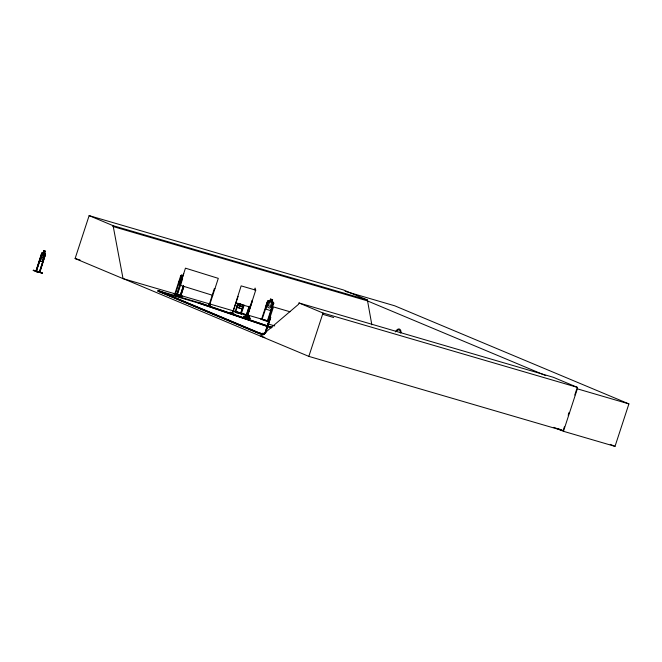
<?xml version="1.0" encoding="UTF-8"?>
<svg xmlns="http://www.w3.org/2000/svg" width="662" height="662" viewBox="0 0 662 662"><rect width="100%" height="100%" fill="white"/><g stroke="black" fill="none" stroke-linecap="round" stroke-linejoin="round"><path stroke-width="0.99" d="M261.622 319.208C260.24 319.084 266.29 321.244 267.779 321.426L273.811 303.188L273.315 302.211L268.441 300.622L267.531 301.152L265.702 306.763L265.669 309.055L270.584 310.652L271.983 308.798L270.559 310.561M265.743 308.997L265.776 306.771M237.269 305.05L237.219 307.35L242.093 308.972L243.484 307.127M237.344 305.066L237.294 307.292L242.069 308.889M37.254 271.453L42.476 273.365L33.406 270.154L38.388 272.281M37.32 271.139L42.393 273.034L37.403 271.503M240.62 305.422L240.695 304.876M39.886 258.734L39.654 260.944L42.633 261.697L45.537 254.109L39.629 272.38L35.789 271.403L41.673 253.116L42.418 252.512L45.322 253.24L45.488 254.125M39.703 260.878L39.844 258.734M245.279 316.759L248.689 318.215L245.354 316.453M243.724 316.477L250.211 318.182L243.831 316.113M36.385 271.585L36.567 270.957L35.955 270.783L35.938 271.47L39.828 272.454L45.148 255.383M36.336 271.577L41.88 254.58L36.021 271.494L41.358 254.431L41.88 254.58M45.074 250.989L43.526 257.841L42.343 259.355L41.16 259.057L41.069 257.22L43.866 250.617L45.198 250.956L44.445 253.099M43.262 252.801L43.866 250.617M45.322 255.449L44.793 255.3L39.257 272.289M269.318 321.368L123.041 278.628L75.104 258.544L89.13 215.63L343.421 289.939L367.393 299.977L371.845 324.852M123.041 278.628L113.094 225.668L89.13 215.63M263.493 334.782L258.784 333.408L157.904 291.148L158.077 290.618L198.832 302.608L271.677 327.359M158.541 291.421L158.715 290.883M173.899 293.382L173.444 293.622L175.778 293.655L173.461 293.589L175.372 293.862M183.87 286.514L180.784 295.964C178.392 296.7 174.18 292.43 174.801 293.911L180.759 275.649L181.62 275.111L183.002 275.582M175.43 293.44L175.364 294.102L175.587 293.473M180.37 276.915L180.925 277.097L175.422 294.102M175.753 294.664L175.298 294.913L177.441 295.558M176.721 294.863L176.663 295.533L185.451 268.16L218.294 278.363L209.382 305.695C209.912 304.561 207.827 305.472 209.68 305.108M182.795 276.368L176.481 295.459M183.73 273.588L183.026 275.673L181.793 276.029L180.519 279.927L180.974 281.946M177.002 295.616L177.201 294.995C176.299 294.276 178.02 296.394 176.605 295.509M177.077 295.641L182.629 278.652L182.133 278.512M180.023 295.517L182.1 296.22M180.196 295.748L183.564 285.372L180.114 295.732M183.804 286.497L180.776 295.939M157.904 291.148L198.658 303.138L199.13 302.642L271.974 327.392M198.832 302.608L198.195 302.344L198.021 302.873L198.956 303.171L199.13 302.642M210.408 306.142L208.72 304.909L210.657 306.258L210.425 305.811M214.976 288.723L214.364 288.516L208.952 305.563M209.283 305.645L209.631 305.074M230.682 312.183L233.901 313.896L230.591 312.447M238.13 296.319L232.494 313.267M234.53 311.736L235.515 311.603M240.811 312.977C243.939 314.351 233.835 313.407 235.267 311.107C235.912 310.883 235.655 312.63 235.821 311.289M242.706 307.094L244.104 305.248L241.307 313.829L235.109 311.744L237.881 303.188L237.848 305.463L242.722 307.094M235.68 311.934L238.419 303.436M240.678 313.614L243.451 305.124L240.612 313.598M241.944 313.465L242.176 313.937L240.96 313.49M241.266 313.805L241.373 313.167M243.202 313.987L249.466 316.411L243.202 313.987M249.202 306.059L246.115 315.352M254.481 289.915L255.093 288.028L255.722 290.138L246.909 317.495M246.669 314.847L246.405 315.451L249.111 307.094M252.106 300.391L246.752 317.437M247.042 317.528L252.57 300.531M261.515 318.819L261.051 319.059M258.784 333.408L258.958 332.878L158.077 290.618M269.873 301.094L270.551 299.001L272.645 299.679L271.875 301.822L272.694 302.857L271.412 306.754L269.823 308.087L267.87 307.458L267.374 305.447L268.648 301.541L269.922 301.185L270.601 299.092M262.996 333.201L262.574 333.466L264.535 334.153M267.332 320.59L267.266 321.269L272.744 304.239L273.332 304.437M267.332 320.598L267.845 321.451M267.895 321.641L268.044 321.31M264.196 334.153L264.37 333.623M264.742 333.623L273.464 306.928L289.981 311.761M264.858 333.673L270.096 317.255L270.7 317.446L265.661 332.854M265.553 332.804L270.7 317.446M574.782 395.04L577.305 387.336L553.333 377.29L299.034 302.981L298.628 304.222L260.894 336.296M563.13 430.689L308.831 356.379L323.006 313.027L299.034 302.981M563.445 429.721L564.388 426.833M568.17 415.273L569.113 412.385M563.461 431.301L577.338 388.834L628.9 403.903L615.015 446.37L563.461 431.301L553.945 427.321M243.086 314.301L249.466 316.37M43.609 259.67L42.567 261.598L39.646 260.861M33.108 270.435L38.388 272.372M244.046 305.215L242.681 307.002L237.923 305.414M262.946 333.218L264.659 333.896M177.308 295.84L175.562 294.946M234.489 311.653L235.457 311.637M262.243 318.952L261.796 318.786L261.523 319.572L261.391 319.067M261.167 319.44L261.093 319.026M178.856 283.038L181.52 280.274M41.764 253.182L42.418 252.586M242.921 305.074L241.34 306.407L239.404 305.761L238.916 303.742M180.759 275.649L181.636 275.119L183.043 275.682M267.539 301.16L268.449 300.631M235.887 311.512L240.786 313.151M240.827 313.846L241.928 313.805L240.927 313.829M175.504 293.456L175.099 293.307M180.428 295.153L180.842 295.293M180.254 295.285L175.513 293.655M179.948 295.757L181.835 296.063M179.874 295.831L182.083 296.162M208.745 305.488L209.424 305.712M247.249 316.916L247.108 316.875M39.521 271.9L36.518 271.139M262.351 318.968L262.036 319.572L267.655 302.584L267.076 302.402L261.482 319.489L261.325 319.101M35.963 270.783L36.567 270.957M233.901 313.896L230.442 312.472M345.15 291.313L394.726 305.803L628.9 403.903M113.094 225.668L367.393 299.977M112.838 226.47L367.137 300.78L545.678 375.569M255.722 290.138L241.15 285.876L232.436 313.25M323.006 313.027L577.305 387.336M322.601 314.26L333.698 317.512M235.598 302.865L250.17 307.127M75.104 258.544L80.061 259.992M267.911 323.917L274.713 325.903M263.931 334.252L259.38 332.92L259.206 333.449L262.847 334.517M258.958 332.878L263.666 334.252M260.298 336.122L264.858 337.454M39.794 271.751L39.447 272.363L44.793 255.3M232.536 312.621L232.693 312.654M179.899 285.148L212.742 295.351M210.384 306.084L208.952 305.331M243.715 316.453L250.112 318.53M262.309 319.15L267.274 320.78M268.118 321.31L267.978 321.6M240.041 303.875L241.969 304.52M239.95 304.09L241.887 304.735M198.956 303.171L270.824 327.591M198.658 303.138L271.503 327.889M180.776 284.122L178.914 283.485L178.922 281.251L178.864 283.543L180.726 284.18M262.582 333.449L264.246 334.144M610.256 444.376L615.015 446.37M558.43 428.719L562.394 430.35M123.645 278.801L308.831 356.379M208.753 304.925L210.458 305.852M273.265 302.269L273.737 303.196M268.052 321.335L267.928 320.938M45.281 253.306L45.43 254.109M395.495 331.902A5.635 3.029 -73.7 0 1 399.12 328.956A5.635 3.029 -73.7 0 1 401.056 332.754M396.406 331.314A4.708 2.524 -73.7 0 1 400.46 333.011M42.98 253.48L41.706 257.377L42.889 257.683L44.164 253.778L42.98 253.48M43.99 251.097L43.758 251.792L44.52 251.982L44.751 251.287L43.99 251.097M159.782 291.197L159.608 291.727L259.843 333.714L260.017 333.185L159.782 291.197M269.691 301.88L268.416 305.786L270.369 306.415L271.643 302.517L269.691 301.88M270.841 299.555L270.609 300.25L271.867 300.664L272.09 299.969L270.841 299.555"/></g></svg>
